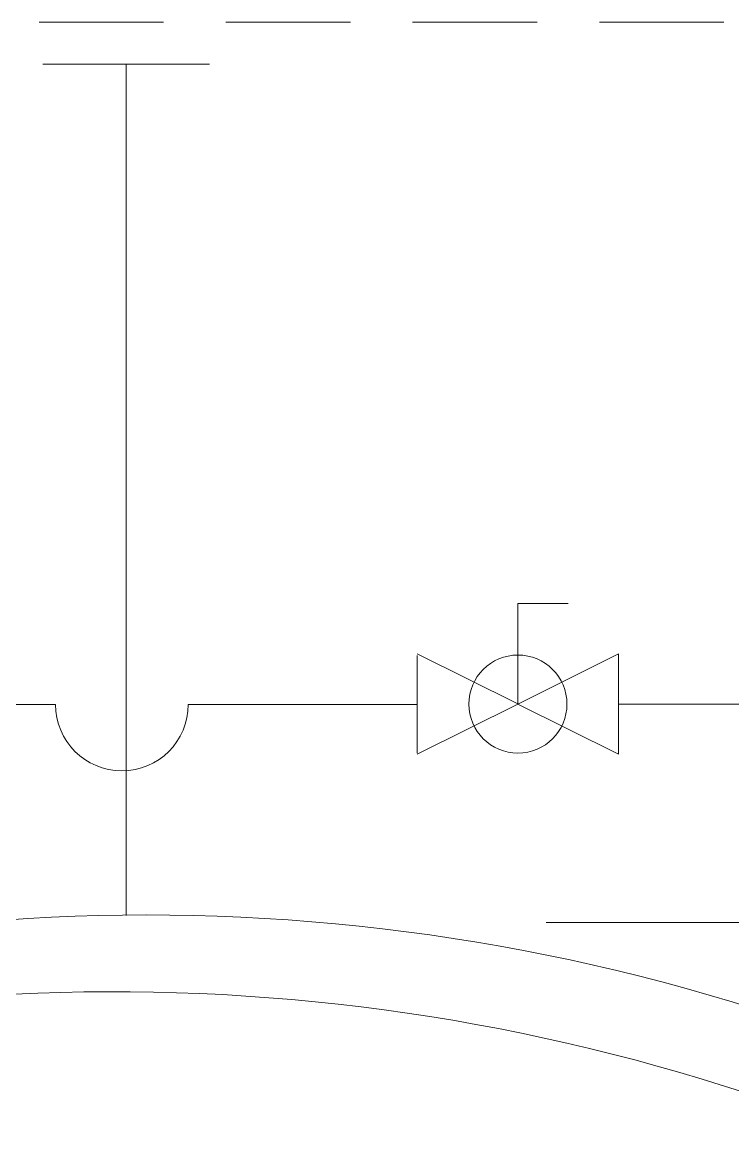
# Model space of a CAD drawing. Extents: x -553847 to 4496999, y 514150 to 878882.
# Drawn here: x 4283029 to 4283742, y 806154 to 807265 of the extents above; entities that cross this region are included whole.
import ezdxf

# ---------------------------------------------------------------- set-up
doc = ezdxf.new("R2010")
doc.units = 0
doc.header["$LTSCALE"] = 25
doc.header["$MEASUREMENT"] = 0
doc.linetypes.add('DASHED', pattern=[0.75, 0.5, -0.25])
doc.layers.get('0').update_dxf_attribs({"linetype": 'CONTINUOUS', "lineweight": 9})

msp = doc.modelspace()

# ---------------------------------------------------------------- linework, layer by layer
at = {"color": 9, "linetype": 'DASHED', "lineweight": 15, "ltscale": 10}
msp.add_line((4282483.1, 807264.8), (4285245, 807264.8), dxfattribs=at)
at = {"color": 9}
for p, q in [((4283216.8, 807222.6), (4283049.4, 807222.6)), ((4283133.1, 807222.6), (4283133.1, 806368.7)), ((4283526.3, 806580.7), (4283526.3, 806681.6)), ((4283576.7, 806681.6), (4283526.3, 806681.6)), ((4283526.3, 806580.8), (4283425.3, 806631.2)), ((4283627.2, 806631.2), (4283526.3, 806580.7)), ((4283627.2, 806530.3), (4283627.2, 806631.2)), ((4283425.3, 806629.3), (4283425.3, 806531.4)), ((4282703.1, 806580.1), (4283062.2, 806580.3)), ((4283425.3, 806580.3), (4283195.3, 806580.3)), ((4283526.3, 806580.7), (4283425.3, 806530.3)), ((4283526.3, 806580.7), (4283627.2, 806530.3)), ((4283756.6, 806580.7), (4283627.2, 806580.7)), ((4283756.6, 806361.7), (4283554.5, 806361.7))]:
    msp.add_line(p, q, dxfattribs=at)
msp.add_circle((4283526.3, 806580.7), 49.2, dxfattribs=at)
for centre, radius, start, end in [((4283128.8, 806580.3), 66.6, 180, 360), ((4283155.1, 804356.2), 2012.9, 68.9474, 112.5228), ((4283121, 804262.1), 2030, 69.1123, 111.2868)]:
    msp.add_arc(centre, radius, start, end, dxfattribs=at)

doc.saveas('drawing.dxf')
